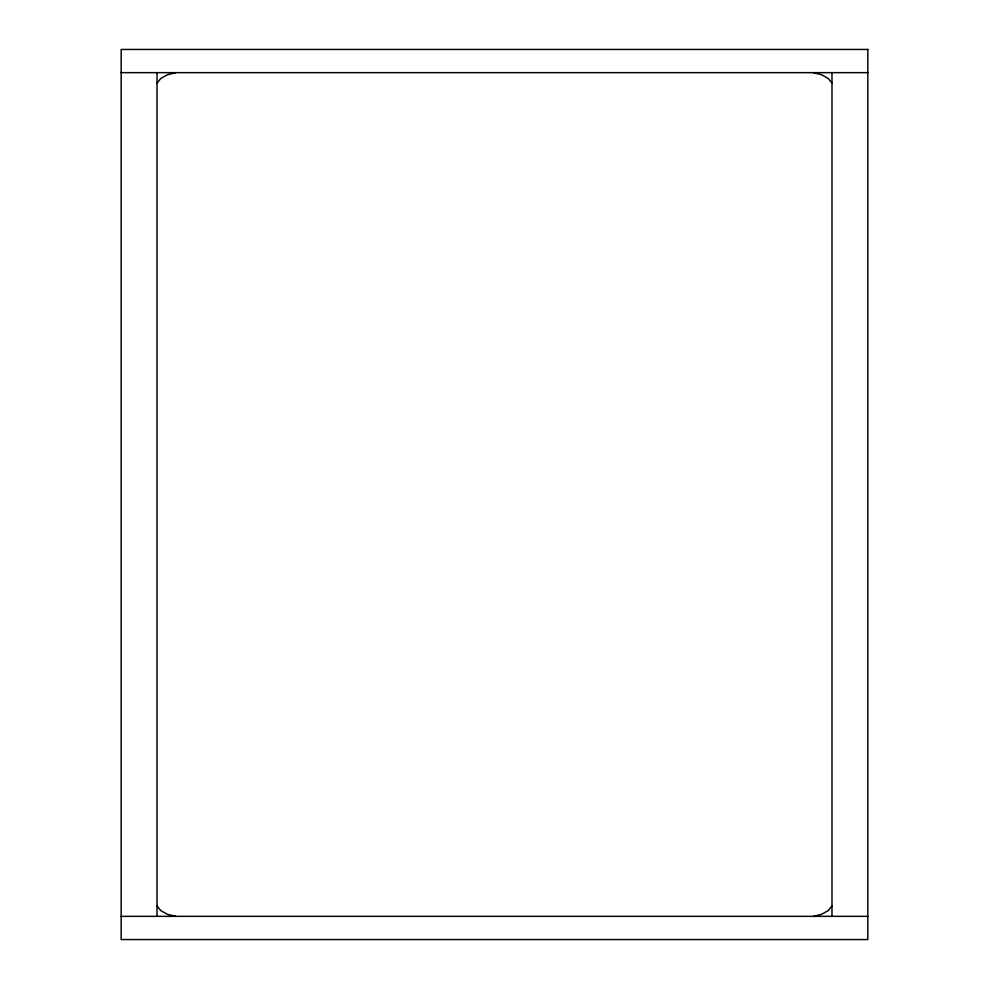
<?xml version="1.0" encoding="UTF-8"?>
<svg xmlns="http://www.w3.org/2000/svg" width="989" height="989" viewBox="0 0 989 989"><rect width="100%" height="100%" fill="white"/><g stroke="black" fill="none" stroke-linecap="round" stroke-linejoin="round"><path stroke-width="1.48" d="M157.016 83.237L160.774 78.477L167.314 74.793L175.77 72.692M831.984 905.837L828.226 910.597L821.686 914.269L813.23 916.383M121.165 72.654L867.835 72.654M121.165 916.346L867.835 916.346M813.23 72.692L821.686 74.793L828.226 78.477L831.984 83.237M175.77 916.383L167.314 914.269L160.774 910.597L157.016 905.837M831.984 72.654L831.984 916.346M157.016 72.654L157.016 916.346M867.835 49.45L121.165 49.45L121.165 939.55L867.835 939.55L867.835 49.45"/></g></svg>
